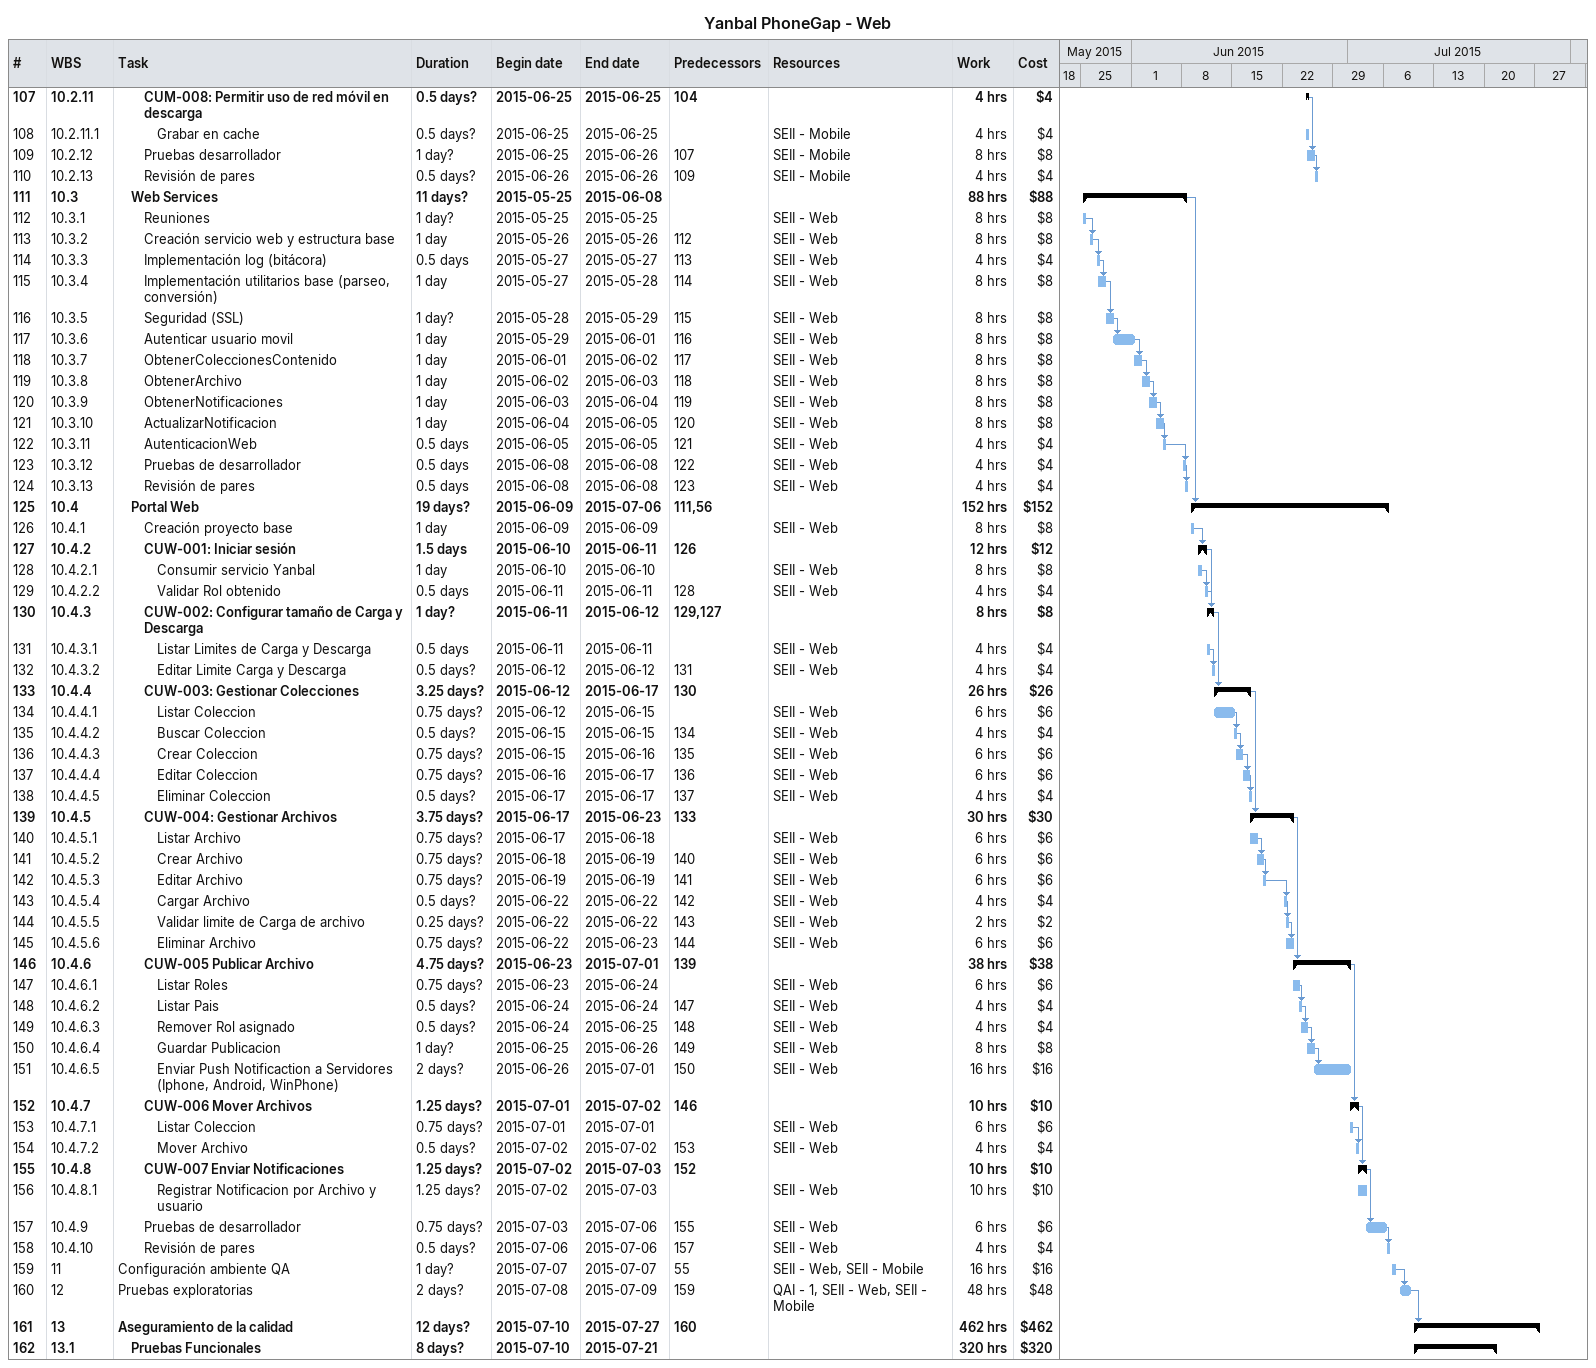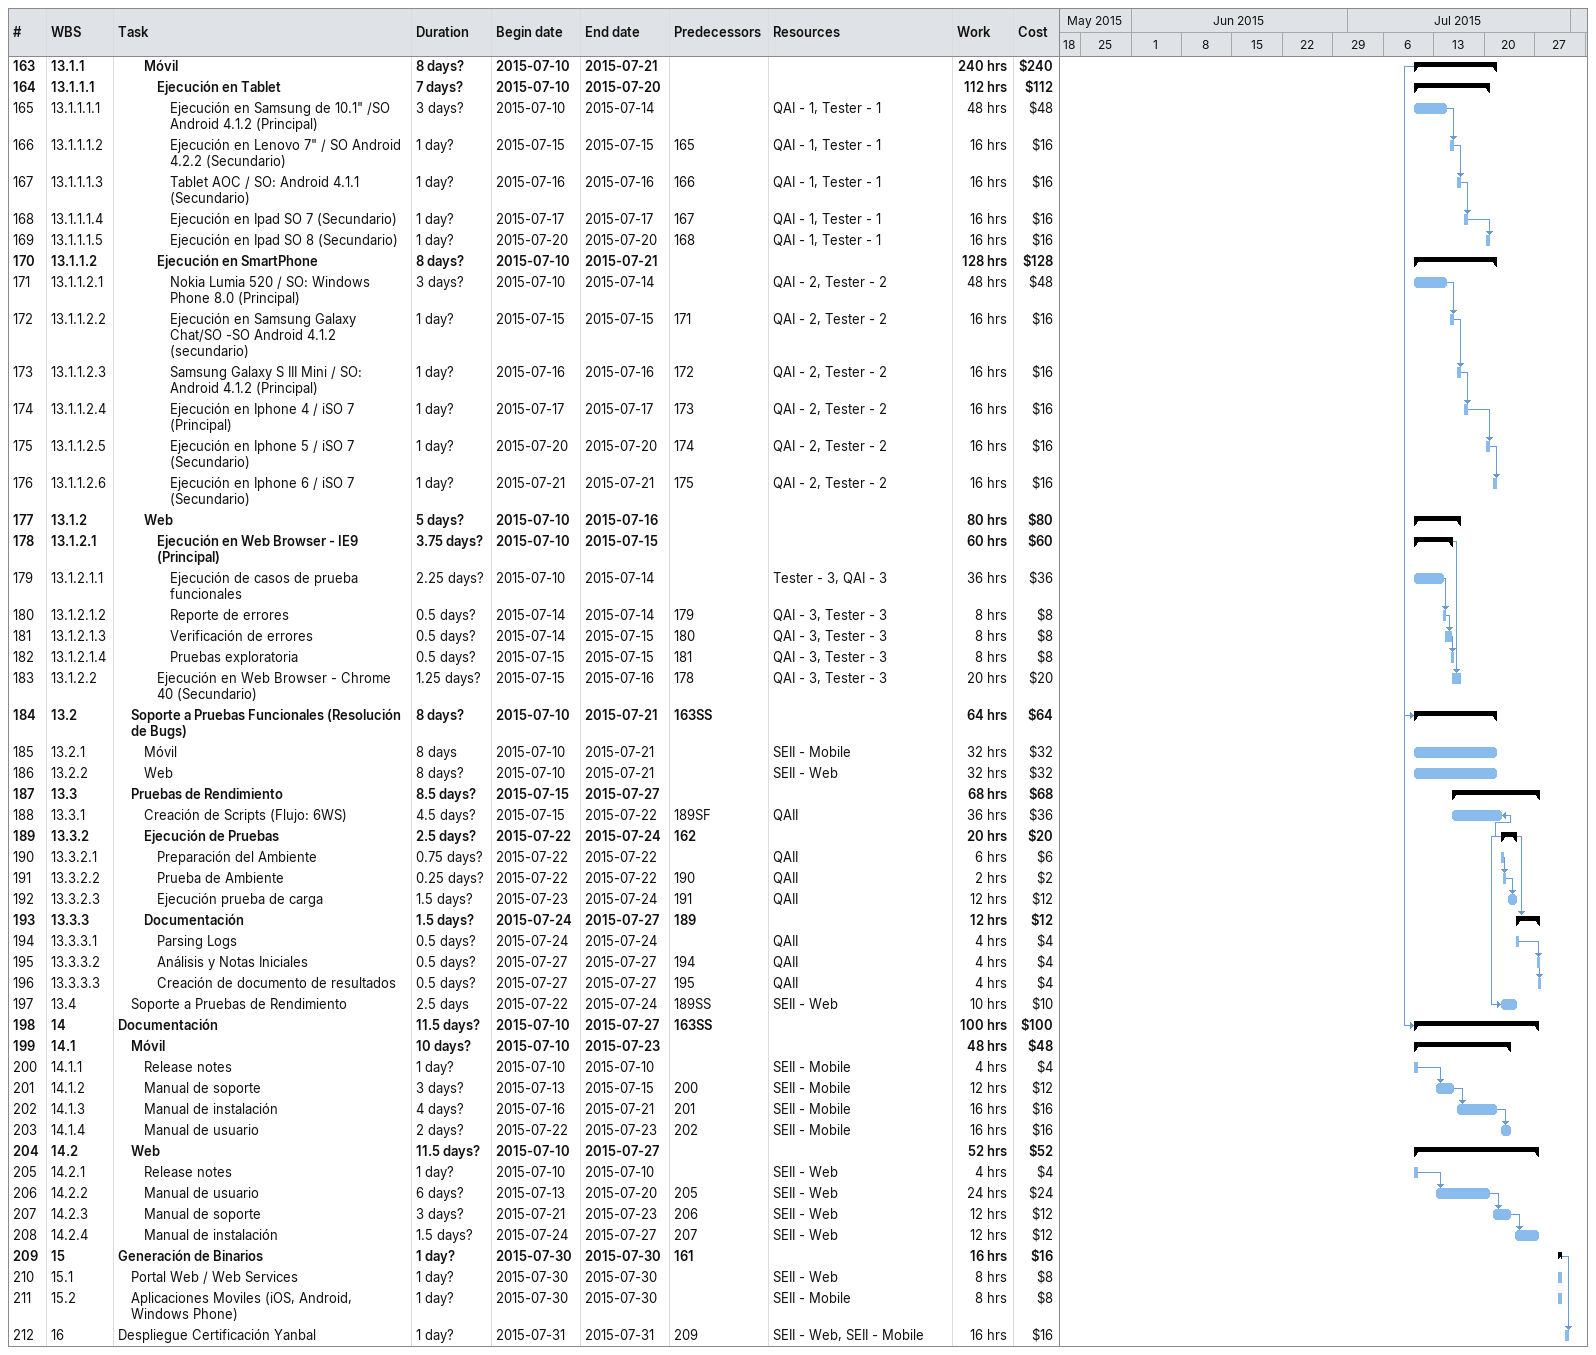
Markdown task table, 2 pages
Yanbal PhoneGap - Web

| ID | WBS | Task | Duration | Start | Finish | Predecessors | Resources | Work (h) | Cost ($) |
|---|---|---|---|---|---|---|---|---|---|
| 107 | 10.2.11 | **CUM-008: Permitir uso de red móvil en descarga** | 0.5d? | 2015-06-25 | 2015-06-25 | 104 |  | 4 | 4 |
| 108 | 10.2.11.1 | Grabar en cache | 0.5d? | 2015-06-25 | 2015-06-25 |  | SEII - Mobile | 4 | 4 |
| 109 | 10.2.12 | Pruebas desarrollador | 1d? | 2015-06-25 | 2015-06-26 | 107 | SEII - Mobile | 8 | 8 |
| 110 | 10.2.13 | Revisión de pares | 0.5d? | 2015-06-26 | 2015-06-26 | 109 | SEII - Mobile | 4 | 4 |
| 111 | 10.3 | **Web Services** | 11d? | 2015-05-25 | 2015-06-08 |  |  | 88 | 88 |
| 112 | 10.3.1 | Reuniones | 1d? | 2015-05-25 | 2015-05-25 |  | SEII - Web | 8 | 8 |
| 113 | 10.3.2 | Creación servicio web y estructura base | 1d | 2015-05-26 | 2015-05-26 | 112 | SEII - Web | 8 | 8 |
| 114 | 10.3.3 | Implementación log (bitácora) | 0.5d | 2015-05-27 | 2015-05-27 | 113 | SEII - Web | 4 | 4 |
| 115 | 10.3.4 | Implementación utilitarios base (parseo, conversión) | 1d | 2015-05-27 | 2015-05-28 | 114 | SEII - Web | 8 | 8 |
| 116 | 10.3.5 | Seguridad (SSL) | 1d? | 2015-05-28 | 2015-05-29 | 115 | SEII - Web | 8 | 8 |
| 117 | 10.3.6 | Autenticar usuario movil | 1d | 2015-05-29 | 2015-06-01 | 116 | SEII - Web | 8 | 8 |
| 118 | 10.3.7 | ObtenerColeccionesContenido | 1d | 2015-06-01 | 2015-06-02 | 117 | SEII - Web | 8 | 8 |
| 119 | 10.3.8 | ObtenerArchivo | 1d | 2015-06-02 | 2015-06-03 | 118 | SEII - Web | 8 | 8 |
| 120 | 10.3.9 | ObtenerNotificaciones | 1d | 2015-06-03 | 2015-06-04 | 119 | SEII - Web | 8 | 8 |
| 121 | 10.3.10 | ActualizarNotificacion | 1d | 2015-06-04 | 2015-06-05 | 120 | SEII - Web | 8 | 8 |
| 122 | 10.3.11 | AutenticacionWeb | 0.5d | 2015-06-05 | 2015-06-05 | 121 | SEII - Web | 4 | 4 |
| 123 | 10.3.12 | Pruebas de desarrollador | 0.5d | 2015-06-08 | 2015-06-08 | 122 | SEII - Web | 4 | 4 |
| 124 | 10.3.13 | Revisión de pares | 0.5d | 2015-06-08 | 2015-06-08 | 123 | SEII - Web | 4 | 4 |
| 125 | 10.4 | **Portal Web** | 19d? | 2015-06-09 | 2015-07-06 | 111, 56 |  | 152 | 152 |
| 126 | 10.4.1 | Creación proyecto base | 1d | 2015-06-09 | 2015-06-09 |  | SEII - Web | 8 | 8 |
| 127 | 10.4.2 | **CUW-001: Iniciar sesión** | 1.5d | 2015-06-10 | 2015-06-11 | 126 |  | 12 | 12 |
| 128 | 10.4.2.1 | Consumir servicio Yanbal | 1d | 2015-06-10 | 2015-06-10 |  | SEII - Web | 8 | 8 |
| 129 | 10.4.2.2 | Validar Rol obtenido | 0.5d | 2015-06-11 | 2015-06-11 | 128 | SEII - Web | 4 | 4 |
| 130 | 10.4.3 | **CUW-002: Configurar tamaño de Carga y Descarga** | 1d? | 2015-06-11 | 2015-06-12 | 129, 127 |  | 8 | 8 |
| 131 | 10.4.3.1 | Listar Limites de Carga y Descarga | 0.5d | 2015-06-11 | 2015-06-11 |  | SEII - Web | 4 | 4 |
| 132 | 10.4.3.2 | Editar Limite Carga y Descarga | 0.5d? | 2015-06-12 | 2015-06-12 | 131 | SEII - Web | 4 | 4 |
| 133 | 10.4.4 | **CUW-003: Gestionar Colecciones** | 3.25d? | 2015-06-12 | 2015-06-17 | 130 |  | 26 | 26 |
| 134 | 10.4.4.1 | Listar Coleccion | 0.75d? | 2015-06-12 | 2015-06-15 |  | SEII - Web | 6 | 6 |
| 135 | 10.4.4.2 | Buscar Coleccion | 0.5d? | 2015-06-15 | 2015-06-15 | 134 | SEII - Web | 4 | 4 |
| 136 | 10.4.4.3 | Crear Coleccion | 0.75d? | 2015-06-15 | 2015-06-16 | 135 | SEII - Web | 6 | 6 |
| 137 | 10.4.4.4 | Editar Coleccion | 0.75d? | 2015-06-16 | 2015-06-17 | 136 | SEII - Web | 6 | 6 |
| 138 | 10.4.4.5 | Eliminar Coleccion | 0.5d? | 2015-06-17 | 2015-06-17 | 137 | SEII - Web | 4 | 4 |
| 139 | 10.4.5 | **CUW-004: Gestionar Archivos** | 3.75d? | 2015-06-17 | 2015-06-23 | 133 |  | 30 | 30 |
| 140 | 10.4.5.1 | Listar Archivo | 0.75d? | 2015-06-17 | 2015-06-18 |  | SEII - Web | 6 | 6 |
| 141 | 10.4.5.2 | Crear Archivo | 0.75d? | 2015-06-18 | 2015-06-19 | 140 | SEII - Web | 6 | 6 |
| 142 | 10.4.5.3 | Editar Archivo | 0.75d? | 2015-06-19 | 2015-06-19 | 141 | SEII - Web | 6 | 6 |
| 143 | 10.4.5.4 | Cargar Archivo | 0.5d? | 2015-06-22 | 2015-06-22 | 142 | SEII - Web | 4 | 4 |
| 144 | 10.4.5.5 | Validar limite de Carga de archivo | 0.25d? | 2015-06-22 | 2015-06-22 | 143 | SEII - Web | 2 | 2 |
| 145 | 10.4.5.6 | Eliminar Archivo | 0.75d? | 2015-06-22 | 2015-06-23 | 144 | SEII - Web | 6 | 6 |
| 146 | 10.4.6 | **CUW-005 Publicar Archivo** | 4.75d? | 2015-06-23 | 2015-07-01 | 139 |  | 38 | 38 |
| 147 | 10.4.6.1 | Listar Roles | 0.75d? | 2015-06-23 | 2015-06-24 |  | SEII - Web | 6 | 6 |
| 148 | 10.4.6.2 | Listar Pais | 0.5d? | 2015-06-24 | 2015-06-24 | 147 | SEII - Web | 4 | 4 |
| 149 | 10.4.6.3 | Remover Rol asignado | 0.5d? | 2015-06-24 | 2015-06-25 | 148 | SEII - Web | 4 | 4 |
| 150 | 10.4.6.4 | Guardar Publicacion | 1d? | 2015-06-25 | 2015-06-26 | 149 | SEII - Web | 8 | 8 |
| 151 | 10.4.6.5 | Enviar Push Notificaction a Servidores (Iphone, Android, WinPhone) | 2d? | 2015-06-26 | 2015-07-01 | 150 | SEII - Web | 16 | 16 |
| 152 | 10.4.7 | **CUW-006 Mover Archivos** | 1.25d? | 2015-07-01 | 2015-07-02 | 146 |  | 10 | 10 |
| 153 | 10.4.7.1 | Listar Coleccion | 0.75d? | 2015-07-01 | 2015-07-01 |  | SEII - Web | 6 | 6 |
| 154 | 10.4.7.2 | Mover Archivo | 0.5d? | 2015-07-02 | 2015-07-02 | 153 | SEII - Web | 4 | 4 |
| 155 | 10.4.8 | **CUW-007 Enviar Notificaciones** | 1.25d? | 2015-07-02 | 2015-07-03 | 152 |  | 10 | 10 |
| 156 | 10.4.8.1 | Registrar Notificacion por Archivo y usuario | 1.25d? | 2015-07-02 | 2015-07-03 |  | SEII - Web | 10 | 10 |
| 157 | 10.4.9 | Pruebas de desarrollador | 0.75d? | 2015-07-03 | 2015-07-06 | 155 | SEII - Web | 6 | 6 |
| 158 | 10.4.10 | Revisión de pares | 0.5d? | 2015-07-06 | 2015-07-06 | 157 | SEII - Web | 4 | 4 |
| 159 | 11 | Configuración ambiente QA | 1d? | 2015-07-07 | 2015-07-07 | 55 | SEII - Web, SEII - Mobile | 16 | 16 |
| 160 | 12 | Pruebas exploratorias | 2d? | 2015-07-08 | 2015-07-09 | 159 | QAI - 1, SEII - Web, SEII - Mobile | 48 | 48 |
| 161 | 13 | **Aseguramiento de la calidad** | 12d? | 2015-07-10 | 2015-07-27 | 160 |  | 462 | 462 |
| 162 | 13.1 | **Pruebas Funcionales** | 8d? | 2015-07-10 | 2015-07-21 |  |  | 320 | 320 |
| 163 | 13.1.1 | **Móvil** | 8d? | 2015-07-10 | 2015-07-21 |  |  | 240 | 240 |
| 164 | 13.1.1.1 | **Ejecución en Tablet** | 7d? | 2015-07-10 | 2015-07-20 |  |  | 112 | 112 |
| 165 | 13.1.1.1.1 | Ejecución en Samsung de 10.1" /SO Android 4.1.2 (Principal) | 3d? | 2015-07-10 | 2015-07-14 |  | QAI - 1, Tester - 1 | 48 | 48 |
| 166 | 13.1.1.1.2 | Ejecución en Lenovo 7" / SO Android 4.2.2 (Secundario) | 1d? | 2015-07-15 | 2015-07-15 | 165 | QAI - 1, Tester - 1 | 16 | 16 |
| 167 | 13.1.1.1.3 | Tablet AOC / SO: Android 4.1.1 (Secundario) | 1d? | 2015-07-16 | 2015-07-16 | 166 | QAI - 1, Tester - 1 | 16 | 16 |
| 168 | 13.1.1.1.4 | Ejecución en Ipad SO 7 (Secundario) | 1d? | 2015-07-17 | 2015-07-17 | 167 | QAI - 1, Tester - 1 | 16 | 16 |
| 169 | 13.1.1.1.5 | Ejecución en Ipad SO 8 (Secundario) | 1d? | 2015-07-20 | 2015-07-20 | 168 | QAI - 1, Tester - 1 | 16 | 16 |
| 170 | 13.1.1.2 | **Ejecución en SmartPhone** | 8d? | 2015-07-10 | 2015-07-21 |  |  | 128 | 128 |
| 171 | 13.1.1.2.1 | Nokia Lumia 520 / SO: Windows Phone 8.0 (Principal) | 3d? | 2015-07-10 | 2015-07-14 |  | QAI - 2, Tester - 2 | 48 | 48 |
| 172 | 13.1.1.2.2 | Ejecución en Samsung Galaxy Chat/SO -SO Android 4.1.2 (secundario) | 1d? | 2015-07-15 | 2015-07-15 | 171 | QAI - 2, Tester - 2 | 16 | 16 |
| 173 | 13.1.1.2.3 | Samsung Galaxy S III Mini / SO: Android 4.1.2 (Principal) | 1d? | 2015-07-16 | 2015-07-16 | 172 | QAI - 2, Tester - 2 | 16 | 16 |
| 174 | 13.1.1.2.4 | Ejecución en Iphone 4 / iSO 7 (Principal) | 1d? | 2015-07-17 | 2015-07-17 | 173 | QAI - 2, Tester - 2 | 16 | 16 |
| 175 | 13.1.1.2.5 | Ejecución en Iphone 5 / iSO 7 (Secundario) | 1d? | 2015-07-20 | 2015-07-20 | 174 | QAI - 2, Tester - 2 | 16 | 16 |
| 176 | 13.1.1.2.6 | Ejecución en Iphone 6 / iSO 7 (Secundario) | 1d? | 2015-07-21 | 2015-07-21 | 175 | QAI - 2, Tester - 2 | 16 | 16 |
| 177 | 13.1.2 | **Web** | 5d? | 2015-07-10 | 2015-07-16 |  |  | 80 | 80 |
| 178 | 13.1.2.1 | **Ejecución en Web Browser - IE9 (Principal)** | 3.75d? | 2015-07-10 | 2015-07-15 |  |  | 60 | 60 |
| 179 | 13.1.2.1.1 | Ejecución de casos de prueba funcionales | 2.25d? | 2015-07-10 | 2015-07-14 |  | Tester - 3, QAI - 3 | 36 | 36 |
| 180 | 13.1.2.1.2 | Reporte de errores | 0.5d? | 2015-07-14 | 2015-07-14 | 179 | QAI - 3, Tester - 3 | 8 | 8 |
| 181 | 13.1.2.1.3 | Verificación de errores | 0.5d? | 2015-07-14 | 2015-07-15 | 180 | QAI - 3, Tester - 3 | 8 | 8 |
| 182 | 13.1.2.1.4 | Pruebas exploratoria | 0.5d? | 2015-07-15 | 2015-07-15 | 181 | QAI - 3, Tester - 3 | 8 | 8 |
| 183 | 13.1.2.2 | Ejecución en Web Browser - Chrome 40 (Secundario) | 1.25d? | 2015-07-15 | 2015-07-16 | 178 | QAI - 3, Tester - 3 | 20 | 20 |
| 184 | 13.2 | **Soporte a Pruebas Funcionales (Resolución de Bugs)** | 8d? | 2015-07-10 | 2015-07-21 | 163SS |  | 64 | 64 |
| 185 | 13.2.1 | Móvil | 8d | 2015-07-10 | 2015-07-21 |  | SEII - Mobile | 32 | 32 |
| 186 | 13.2.2 | Web | 8d? | 2015-07-10 | 2015-07-21 |  | SEII - Web | 32 | 32 |
| 187 | 13.3 | **Pruebas de Rendimiento** | 8.5d? | 2015-07-15 | 2015-07-27 |  |  | 68 | 68 |
| 188 | 13.3.1 | Creación de Scripts (Flujo: 6WS) | 4.5d? | 2015-07-15 | 2015-07-22 | 189SF | QAII | 36 | 36 |
| 189 | 13.3.2 | **Ejecución de Pruebas** | 2.5d? | 2015-07-22 | 2015-07-24 | 162 |  | 20 | 20 |
| 190 | 13.3.2.1 | Preparación del Ambiente | 0.75d? | 2015-07-22 | 2015-07-22 |  | QAII | 6 | 6 |
| 191 | 13.3.2.2 | Prueba de Ambiente | 0.25d? | 2015-07-22 | 2015-07-22 | 190 | QAII | 2 | 2 |
| 192 | 13.3.2.3 | Ejecución prueba de carga | 1.5d? | 2015-07-23 | 2015-07-24 | 191 | QAII | 12 | 12 |
| 193 | 13.3.3 | **Documentación** | 1.5d? | 2015-07-24 | 2015-07-27 | 189 |  | 12 | 12 |
| 194 | 13.3.3.1 | Parsing Logs | 0.5d? | 2015-07-24 | 2015-07-24 |  | QAII | 4 | 4 |
| 195 | 13.3.3.2 | Análisis y Notas Iniciales | 0.5d? | 2015-07-27 | 2015-07-27 | 194 | QAII | 4 | 4 |
| 196 | 13.3.3.3 | Creación de documento de resultados | 0.5d? | 2015-07-27 | 2015-07-27 | 195 | QAII | 4 | 4 |
| 197 | 13.4 | Soporte a Pruebas de Rendimiento | 2.5d | 2015-07-22 | 2015-07-24 | 189SS | SEII - Web | 10 | 10 |
| 198 | 14 | **Documentación** | 11.5d? | 2015-07-10 | 2015-07-27 | 163SS |  | 100 | 100 |
| 199 | 14.1 | **Móvil** | 10d? | 2015-07-10 | 2015-07-23 |  |  | 48 | 48 |
| 200 | 14.1.1 | Release notes | 1d? | 2015-07-10 | 2015-07-10 |  | SEII - Mobile | 4 | 4 |
| 201 | 14.1.2 | Manual de soporte | 3d? | 2015-07-13 | 2015-07-15 | 200 | SEII - Mobile | 12 | 12 |
| 202 | 14.1.3 | Manual de instalación | 4d? | 2015-07-16 | 2015-07-21 | 201 | SEII - Mobile | 16 | 16 |
| 203 | 14.1.4 | Manual de usuario | 2d? | 2015-07-22 | 2015-07-23 | 202 | SEII - Mobile | 16 | 16 |
| 204 | 14.2 | **Web** | 11.5d? | 2015-07-10 | 2015-07-27 |  |  | 52 | 52 |
| 205 | 14.2.1 | Release notes | 1d? | 2015-07-10 | 2015-07-10 |  | SEII - Web | 4 | 4 |
| 206 | 14.2.2 | Manual de usuario | 6d? | 2015-07-13 | 2015-07-20 | 205 | SEII - Web | 24 | 24 |
| 207 | 14.2.3 | Manual de soporte | 3d? | 2015-07-21 | 2015-07-23 | 206 | SEII - Web | 12 | 12 |
| 208 | 14.2.4 | Manual de instalación | 1.5d? | 2015-07-24 | 2015-07-27 | 207 | SEII - Web | 12 | 12 |
| 209 | 15 | **Generación de Binarios** | 1d? | 2015-07-30 | 2015-07-30 | 161 |  | 16 | 16 |
| 210 | 15.1 | Portal Web / Web Services | 1d? | 2015-07-30 | 2015-07-30 |  | SEII - Web | 8 | 8 |
| 211 | 15.2 | Aplicaciones Moviles (iOS, Android, Windows Phone) | 1d? | 2015-07-30 | 2015-07-30 |  | SEII - Mobile | 8 | 8 |
| 212 | 16 | Despliegue Certificación Yanbal | 1d? | 2015-07-31 | 2015-07-31 | 209 | SEII - Web, SEII - Mobile | 16 | 16 |
